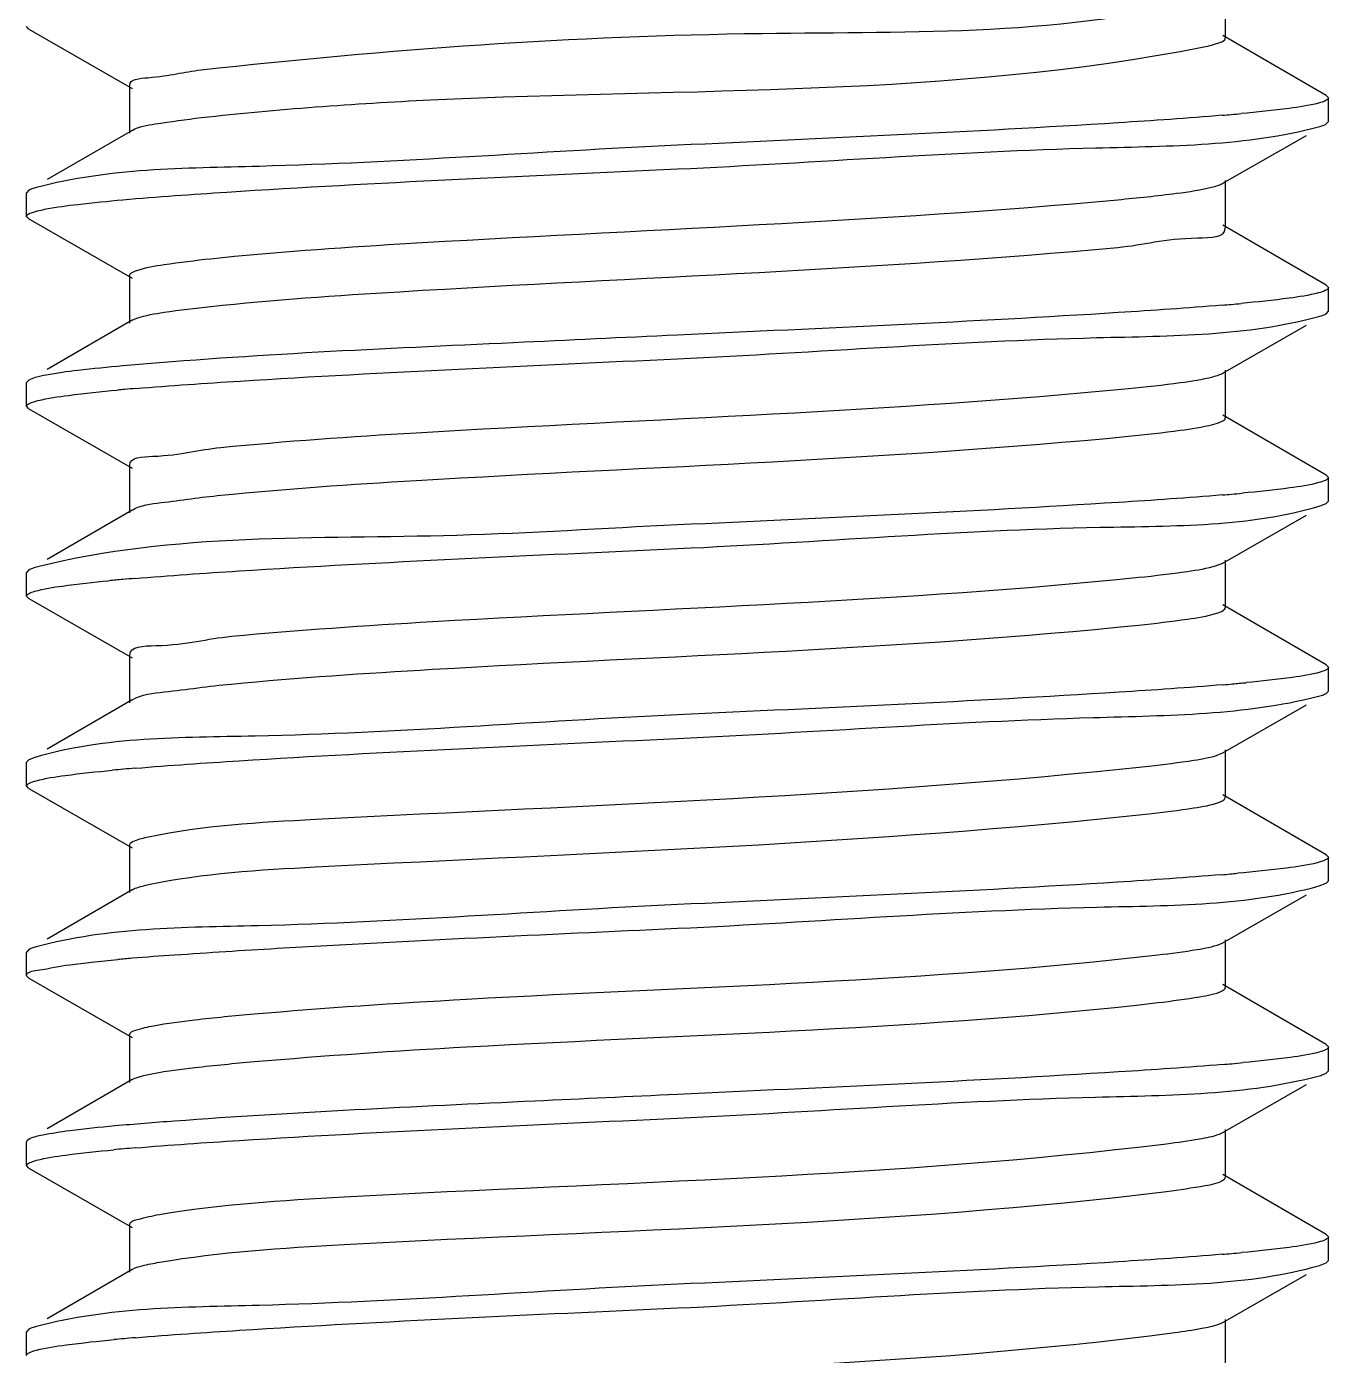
# Model space of a CAD drawing. Extents: x 1247970 to 1725648, y 860327 to 1277876.
# Drawn here: x 1322488.9 to 1322550, y 1199436.6 to 1199498.9 of the extents above; entities that cross this region are included whole.
import ezdxf

# ---------------------------------------------------------------- set-up
doc = ezdxf.new("R2010")
doc.units = 0
doc.header["$LTSCALE"] = 1000
doc.header["$MEASUREMENT"] = 0
doc.layers.get('0').update_dxf_attribs({"color": 254})
doc.layers.add('TK', color=4, linetype='Continuous')

# ---------------------------------------------------------------- blocks, each defined once
blk = doc.blocks.new('A$C7BF01818')
at = {"linetype": 'Continuous'}
for p, q in [((1881.416, 6008.883), (1881.416, 6011.123)), ((1825.268, 6009.319), (1825.168, 6009.434)), ((1825.268, 6009.319), (1830.123, 6006.533)), ((1886.154, 6006.205), (1881.3, 6009.018)), ((1830.004, 6006.669), (1830.004, 6004.429)), ((1886.154, 6006.205), (1886.252, 6006.091)), ((1886.252, 6004.98), (1886.252, 6006.091)), ((1886.152, 6004.865), (1886.252, 6004.98)), ((1830.12, 6004.564), (1826.129, 6002.251)), ((1881.298, 6002.079), (1885.217, 6004.328)), ((1881.416, 5999.975), (1881.416, 6002.215)), ((1825.266, 6001.751), (1825.168, 6001.637)), ((1825.168, 6000.526), (1825.168, 6001.637)), ((1825.268, 6000.411), (1825.168, 6000.526)), ((1825.268, 6000.411), (1830.123, 5997.624)), ((1886.154, 5997.297), (1881.3, 6000.11)), ((1830.004, 5997.761), (1830.004, 5995.521)), ((1886.154, 5997.297), (1886.252, 5997.183)), ((1886.252, 5996.072), (1886.252, 5997.183)), ((1830.12, 5995.656), (1826.129, 5993.343)), ((1830.12, 5995.656), (1830.334, 5995.749)), ((1886.152, 5995.957), (1886.252, 5996.072)), ((1881.298, 5993.17), (1885.217, 5995.42)), ((1881.416, 5991.067), (1881.416, 5993.307)), ((1825.266, 5992.843), (1825.168, 5992.729)), ((1825.168, 5991.618), (1825.168, 5992.729)), ((1825.268, 5991.503), (1825.168, 5991.618)), ((1825.268, 5991.503), (1830.123, 5988.716)), ((1886.154, 5988.389), (1881.3, 5991.202)), ((1830.004, 5988.853), (1830.004, 5986.613)), ((1886.154, 5988.389), (1886.252, 5988.275)), ((1886.252, 5987.164), (1886.252, 5988.275)), ((1885.87, 5986.939), (1886.151, 5987.049)), ((1886.152, 5987.049), (1886.252, 5987.164)), ((1830.12, 5986.748), (1826.129, 5984.434)), ((1881.298, 5984.262), (1885.217, 5986.512)), ((1881.416, 5982.159), (1881.416, 5984.399)), ((1825.266, 5983.935), (1825.168, 5983.822)), ((1825.168, 5982.71), (1825.168, 5983.821)), ((1881.006, 5984.145), (1881.297, 5984.262)), ((1825.268, 5982.595), (1825.168, 5982.709)), ((1825.268, 5982.595), (1830.123, 5979.808)), ((1886.154, 5979.481), (1881.3, 5982.294)), ((1830.004, 5979.945), (1830.004, 5977.705)), ((1886.154, 5979.481), (1886.252, 5979.367)), ((1886.252, 5978.256), (1886.252, 5979.367)), ((1886.152, 5978.141), (1886.252, 5978.255)), ((1830.12, 5977.84), (1826.129, 5975.526)), ((1881.298, 5975.354), (1885.217, 5977.604)), ((1825.266, 5975.027), (1825.168, 5974.912)), ((1825.554, 5975.138), (1825.267, 5975.027)), ((1881.147, 5975.285), (1881.297, 5975.354)), ((1881.416, 5973.251), (1881.416, 5975.491)), ((1825.168, 5973.802), (1825.168, 5974.913)), ((1825.268, 5973.687), (1825.168, 5973.802)), ((1825.268, 5973.687), (1830.123, 5970.9)), ((1886.154, 5970.573), (1881.3, 5973.386)), ((1830.004, 5971.037), (1830.004, 5968.797)), ((1886.154, 5970.573), (1886.252, 5970.458)), ((1886.252, 5969.347), (1886.252, 5970.459)), ((1830.12, 5968.932), (1826.129, 5966.618)), ((1885.817, 5969.108), (1886.151, 5969.233)), ((1886.152, 5969.233), (1886.252, 5969.347)), ((1881.298, 5966.446), (1885.217, 5968.696)), ((1881.155, 5966.38), (1881.298, 5966.446)), ((1881.416, 5964.343), (1881.416, 5966.582)), ((1825.266, 5966.119), (1825.168, 5966.005)), ((1825.168, 5964.893), (1825.168, 5966.005)), ((1825.268, 5964.779), (1825.168, 5964.893)), ((1825.268, 5964.779), (1830.123, 5961.992)), ((1886.154, 5961.665), (1881.3, 5964.478)), ((1830.004, 5962.128), (1830.004, 5959.889)), ((1886.154, 5961.665), (1886.252, 5961.551)), ((1886.252, 5960.439), (1886.252, 5961.551)), ((1886.152, 5960.325), (1886.252, 5960.439)), ((1830.12, 5960.024), (1826.129, 5957.71)), ((1881.298, 5957.538), (1885.217, 5959.788)), ((1881.416, 5955.435), (1881.416, 5957.674)), ((1825.168, 5955.985), (1825.168, 5957.097)), ((1825.196, 5957.157), (1825.169, 5957.097)), ((1825.266, 5957.21), (1825.196, 5957.157)), ((1881.134, 5957.464), (1881.298, 5957.538)), ((1825.268, 5955.87), (1825.168, 5955.985)), ((1825.268, 5955.87), (1830.123, 5953.084)), ((1886.154, 5952.756), (1881.3, 5955.57)), ((1830.004, 5953.22), (1830.004, 5950.981)), ((1886.154, 5952.756), (1886.252, 5952.643)), ((1886.252, 5951.531), (1886.252, 5952.643)), ((1885.835, 5951.297), (1886.151, 5951.416)), ((1886.152, 5951.416), (1886.252, 5951.532)), ((1830.12, 5951.116), (1826.129, 5948.802)), ((1881.298, 5948.63), (1885.217, 5950.88)), ((1825.266, 5948.302), (1825.168, 5948.189)), ((1881.108, 5948.547), (1881.297, 5948.63)), ((1881.416, 5946.527), (1881.416, 5948.766)), ((1825.168, 5947.077), (1825.168, 5948.189))]:
    blk.add_line(p, q, dxfattribs=at)
for centre, radius, start, end in [((1871.024, 6126.218), 121.381, 274.84406, 275.04293), ((1872.566, 6108.772), 103.867, 275.04167, 275.30044), ((1871.025, 6117.294), 121.365, 274.84409, 275.04338), ((1872.576, 6099.751), 103.754, 275.04205, 275.30343), ((1839.212, 5884.967), 107.853, 95.02323, 95.20284), ((1840.714, 5867.832), 125.053, 94.77804, 95.02142), ((1871.048, 6108.128), 121.106, 274.84668, 275.04794), ((1872.664, 6089.868), 102.775, 275.04604, 275.32931), ((1838.394, 5885.102), 98.774, 95.06089, 95.44036), ((1840.493, 5861.486), 122.482, 94.80216, 95.06432), ((1871.154, 6097.997), 119.879, 274.85967, 275.06819), ((1873.044, 6076.784), 98.582, 275.06315, 275.44417), ((1838.747, 5872.319), 102.665, 95.04498, 95.33387), ((1840.589, 5851.467), 123.597, 94.79142, 95.04556), ((1870.915, 6091.829), 122.63, 274.8308, 275.02363), ((1872.198, 6077.226), 107.97, 275.02418, 275.19848), ((1839.958, 5849.975), 116.154, 94.85706, 95.19169), ((1844.333, 5797.629), 168.682, 94.15743, 94.8324), ((1871.07, 6081.145), 120.847, 274.84932, 275.05246), ((1872.751, 6062.182), 101.809, 275.04993, 275.35522), ((1838.852, 5853.331), 103.841, 95.04029, 95.30271), ((1840.612, 5833.381), 123.869, 94.78941, 95.04021), ((1871.031, 6072.685), 121.297, 274.84443, 275.04567), ((1872.624, 6054.68), 103.221, 275.04402, 275.31832), ((1838.888, 5844.031), 104.234, 95.03866, 95.2923), ((1840.62, 5824.377), 123.964, 94.78851, 95.03837)]:
    blk.add_arc(centre, radius, start, end, dxfattribs=at)
for points, knots in [([(1833.363, 6007.402), (1842.101, 6008.377), (1857.868, 6009.494), (1874.029, 6008.986), (1880.869, 6010.83)], [0, 0, 0, 0, 0.553766, 1, 1, 1, 1]), ([(1880.407, 6008.484), (1880.662, 6008.535), (1880.959, 6008.604), (1881.414, 6008.776), (1881.415, 6008.883)], [0, 0, 0, 0, 0.707367, 1, 1, 1, 1]), ([(1833.363, 6005.162), (1836.936, 6005.561), (1852.608, 6006.702), (1868.514, 6006.121), (1880.407, 6008.484)], [0, 0, 0, 0, 0.228668, 1, 1, 1, 1]), ([(1830.005, 6006.669), (1830.003, 6006.979), (1831.719, 6007.062), (1832.525, 6007.308), (1833.363, 6007.402)], [0, 0, 0, 0, 0.268573, 1, 1, 1, 1]), ([(1885.786, 6005.843), (1885.334, 6005.723), (1884.122, 6005.549), (1882.911, 6005.419), (1882.161, 6005.349)], [0, 0, 0, 0, 0.382664, 1, 1, 1, 1]), ([(1886.251, 6006.091), (1886.251, 6006.035), (1886.061, 6005.915), (1885.905, 6005.875), (1885.786, 6005.843)], [0, 0, 0, 0, 0.314669, 1, 1, 1, 1]), ([(1830.121, 6004.564), (1830.443, 6004.752), (1831.569, 6004.915), (1832.64, 6005.081), (1833.363, 6005.162)], [0, 0, 0, 0, 0.339136, 1, 1, 1, 1]), ([(1881.274, 6005.27), (1879.648, 6005.132), (1871.132, 6004.554), (1862.605, 6004.184), (1855.71, 6003.864)], [0, 0, 0, 0, 0.191226, 1, 1, 1, 1]), ([(1855.71, 6002.753), (1862.256, 6003.057), (1872.215, 6003.845), (1882.409, 6003.829), (1885.788, 6004.732)], [0, 0, 0, 0, 0.651993, 1, 1, 1, 1]), ([(1885.788, 6004.732), (1885.861, 6004.752), (1885.984, 6004.788), (1886.104, 6004.838), (1886.151, 6004.865)], [0, 0, 0, 0, 0.580442, 1, 1, 1, 1]), ([(1855.71, 6003.864), (1849.168, 6003.561), (1839.209, 6002.776), (1829.019, 6002.785), (1825.638, 6001.886)], [0, 0, 0, 0, 0.651772, 1, 1, 1, 1]), ([(1829.689, 6001.307), (1831.312, 6001.451), (1839.979, 6002.052), (1848.659, 6002.425), (1855.71, 6002.753)], [0, 0, 0, 0, 0.187473, 1, 1, 1, 1]), ([(1825.638, 6001.886), (1825.564, 6001.866), (1825.437, 6001.829), (1825.315, 6001.779), (1825.267, 6001.751)], [0, 0, 0, 0, 0.581922, 1, 1, 1, 1]), ([(1876.364, 6001.311), (1877.288, 6001.396), (1878.784, 6001.556), (1880.28, 6001.767), (1880.841, 6001.914)], [0, 0, 0, 0, 0.615543, 1, 1, 1, 1]), ([(1880.841, 6001.914), (1880.932, 6001.938), (1881.087, 6001.983), (1881.238, 6002.045), (1881.296, 6002.079)], [0, 0, 0, 0, 0.582396, 1, 1, 1, 1]), ([(1826.094, 6000.876), (1826.583, 6000.968), (1827.781, 6001.126), (1828.982, 6001.244), (1829.689, 6001.307)], [0, 0, 0, 0, 0.411944, 1, 1, 1, 1]), ([(1833.809, 5998.542), (1836.76, 5998.853), (1850.946, 5999.821), (1865.164, 6000.273), (1876.364, 6001.311)], [0, 0, 0, 0, 0.208702, 1, 1, 1, 1]), ([(1825.168, 6000.526), (1825.168, 6000.623), (1825.593, 6000.77), (1825.86, 6000.831), (1826.094, 6000.876)], [0, 0, 0, 0, 0.289124, 1, 1, 1, 1]), ([(1876.364, 5999.071), (1877.62, 5999.187), (1878.791, 5999.591), (1881.412, 5999.518), (1881.415, 5999.975)], [0, 0, 0, 0, 0.733932, 1, 1, 1, 1]), ([(1833.809, 5996.302), (1836.76, 5996.613), (1850.946, 5997.581), (1865.164, 5998.033), (1876.364, 5999.071)], [0, 0, 0, 0, 0.208702, 1, 1, 1, 1]), ([(1830.334, 5997.988), (1830.749, 5998.131), (1831.916, 5998.319), (1833.078, 5998.465), (1833.809, 5998.542)], [0, 0, 0, 0, 0.373581, 1, 1, 1, 1]), ([(1830.004, 5997.761), (1830.004, 5997.808), (1830.125, 5997.918), (1830.248, 5997.959), (1830.334, 5997.988)], [0, 0, 0, 0, 0.339635, 1, 1, 1, 1]), ([(1885.788, 5996.936), (1885.338, 5996.815), (1884.126, 5996.641), (1882.915, 5996.511), (1882.166, 5996.441)], [0, 0, 0, 0, 0.382463, 1, 1, 1, 1]), ([(1886.251, 5997.183), (1886.251, 5997.127), (1886.062, 5997.007), (1885.907, 5996.967), (1885.788, 5996.936)], [0, 0, 0, 0, 0.314928, 1, 1, 1, 1]), ([(1830.334, 5995.749), (1830.749, 5995.891), (1831.916, 5996.08), (1833.078, 5996.225), (1833.809, 5996.302)], [0, 0, 0, 0, 0.373581, 1, 1, 1, 1]), ([(1881.274, 5996.362), (1879.648, 5996.224), (1871.132, 5995.646), (1862.605, 5995.276), (1855.71, 5994.956)], [0, 0, 0, 0, 0.191218, 1, 1, 1, 1]), ([(1855.71, 5993.845), (1862.267, 5994.149), (1872.229, 5994.948), (1882.434, 5994.913), (1885.803, 5995.828)], [0, 0, 0, 0, 0.652793, 1, 1, 1, 1]), ([(1885.803, 5995.828), (1885.872, 5995.847), (1885.991, 5995.883), (1886.106, 5995.931), (1886.151, 5995.957)], [0, 0, 0, 0, 0.57868, 1, 1, 1, 1]), ([(1855.71, 5994.956), (1853.144, 5994.837), (1844.468, 5994.421), (1835.784, 5994.051), (1829.689, 5993.51)], [0, 0, 0, 0, 0.295707, 1, 1, 1, 1]), ([(1830.297, 5992.451), (1831.924, 5992.587), (1840.389, 5993.159), (1848.866, 5993.527), (1855.71, 5993.845)], [0, 0, 0, 0, 0.192377, 1, 1, 1, 1]), ([(1829.689, 5993.51), (1828.982, 5993.448), (1827.781, 5993.329), (1826.583, 5993.172), (1826.094, 5993.079)], [0, 0, 0, 0, 0.588056, 1, 1, 1, 1]), ([(1880.835, 5993.005), (1880.928, 5993.029), (1881.085, 5993.074), (1881.237, 5993.136), (1881.297, 5993.17)], [0, 0, 0, 0, 0.583228, 1, 1, 1, 1]), ([(1826.094, 5993.079), (1825.92, 5993.046), (1825.64, 5992.985), (1825.362, 5992.898), (1825.266, 5992.843)], [0, 0, 0, 0, 0.61655, 1, 1, 1, 1]), ([(1876.874, 5992.451), (1877.685, 5992.53), (1879.009, 5992.677), (1880.333, 5992.874), (1880.835, 5993.005)], [0, 0, 0, 0, 0.610557, 1, 1, 1, 1]), ([(1825.17, 5991.618), (1825.17, 5991.681), (1825.391, 5991.806), (1825.563, 5991.848), (1825.698, 5991.882)], [0, 0, 0, 0, 0.309932, 1, 1, 1, 1]), ([(1825.698, 5991.882), (1826.169, 5992), (1827.417, 5992.175), (1828.664, 5992.306), (1829.431, 5992.376)], [0, 0, 0, 0, 0.386679, 1, 1, 1, 1]), ([(1834.281, 5989.682), (1837.329, 5989.987), (1851.527, 5990.944), (1865.761, 5991.371), (1876.874, 5992.451)], [0, 0, 0, 0, 0.215291, 1, 1, 1, 1]), ([(1876.874, 5990.211), (1877.685, 5990.29), (1879.009, 5990.437), (1880.333, 5990.634), (1880.835, 5990.765)], [0, 0, 0, 0, 0.610557, 1, 1, 1, 1]), ([(1880.835, 5990.765), (1880.984, 5990.804), (1881.176, 5990.852), (1881.415, 5990.997), (1881.415, 5991.067)], [0, 0, 0, 0, 0.687082, 1, 1, 1, 1]), ([(1834.281, 5987.443), (1837.329, 5987.747), (1851.527, 5988.705), (1865.761, 5989.131), (1876.874, 5990.211)], [0, 0, 0, 0, 0.215291, 1, 1, 1, 1]), ([(1830.006, 5988.853), (1830.006, 5989.242), (1832.212, 5989.247), (1833.216, 5989.576), (1834.281, 5989.682)], [0, 0, 0, 0, 0.26672, 1, 1, 1, 1]), ([(1886.251, 5988.275), (1886.251, 5988.22), (1886.069, 5988.102), (1885.918, 5988.063), (1885.803, 5988.032)], [0, 0, 0, 0, 0.316377, 1, 1, 1, 1]), ([(1885.803, 5988.032), (1885.358, 5987.911), (1884.156, 5987.737), (1882.955, 5987.607), (1882.21, 5987.537)], [0, 0, 0, 0, 0.381449, 1, 1, 1, 1]), ([(1830.121, 5986.748), (1830.525, 5986.983), (1831.977, 5987.145), (1833.344, 5987.349), (1834.281, 5987.443)], [0, 0, 0, 0, 0.331589, 1, 1, 1, 1]), ([(1881.28, 5987.455), (1879.654, 5987.317), (1871.136, 5986.738), (1862.607, 5986.368), (1855.71, 5986.048)], [0, 0, 0, 0, 0.191156, 1, 1, 1, 1]), ([(1855.71, 5984.937), (1862.319, 5985.243), (1872.285, 5986.097), (1882.549, 5985.961), (1885.87, 5986.939)], [0, 0, 0, 0, 0.656471, 1, 1, 1, 1]), ([(1855.71, 5986.048), (1852.257, 5985.888), (1842.283, 5985.211), (1832.071, 5985.681), (1825.698, 5984.086)], [0, 0, 0, 0, 0.344793, 1, 1, 1, 1]), ([(1830.239, 5983.538), (1831.865, 5983.675), (1840.35, 5984.249), (1848.846, 5984.618), (1855.71, 5984.937)], [0, 0, 0, 0, 0.1919, 1, 1, 1, 1]), ([(1825.698, 5984.086), (1825.611, 5984.064), (1825.465, 5984.023), (1825.322, 5983.966), (1825.268, 5983.935)], [0, 0, 0, 0, 0.588338, 1, 1, 1, 1]), ([(1877.359, 5983.591), (1878.119, 5983.669), (1879.339, 5983.815), (1880.561, 5984.007), (1881.006, 5984.145)], [0, 0, 0, 0, 0.621315, 1, 1, 1, 1]), ([(1825.554, 5982.935), (1825.977, 5983.059), (1827.141, 5983.231), (1828.303, 5983.361), (1829.029, 5983.43)], [0, 0, 0, 0, 0.376708, 1, 1, 1, 1]), ([(1834.777, 5980.823), (1837.919, 5981.121), (1852.114, 5982.069), (1866.349, 5982.465), (1877.359, 5983.591)], [0, 0, 0, 0, 0.221908, 1, 1, 1, 1]), ([(1825.169, 5982.709), (1825.169, 5982.758), (1825.32, 5982.869), (1825.455, 5982.906), (1825.554, 5982.935)], [0, 0, 0, 0, 0.323017, 1, 1, 1, 1]), ([(1877.359, 5981.351), (1878.119, 5981.429), (1879.339, 5981.575), (1880.561, 5981.767), (1881.006, 5981.905)], [0, 0, 0, 0, 0.621315, 1, 1, 1, 1]), ([(1881.006, 5981.905), (1881.112, 5981.938), (1881.258, 5981.981), (1881.415, 5982.105), (1881.415, 5982.159)], [0, 0, 0, 0, 0.670993, 1, 1, 1, 1]), ([(1834.777, 5978.583), (1837.919, 5978.881), (1852.114, 5979.829), (1866.349, 5980.225), (1877.359, 5981.351)], [0, 0, 0, 0, 0.221908, 1, 1, 1, 1]), ([(1830.006, 5979.945), (1830.007, 5980.377), (1832.479, 5980.333), (1833.59, 5980.71), (1834.777, 5980.823)], [0, 0, 0, 0, 0.266234, 1, 1, 1, 1]), ([(1885.87, 5979.142), (1885.447, 5979.018), (1884.284, 5978.846), (1883.123, 5978.716), (1882.397, 5978.647)], [0, 0, 0, 0, 0.376399, 1, 1, 1, 1]), ([(1886.251, 5979.367), (1886.251, 5979.318), (1886.102, 5979.208), (1885.968, 5979.171), (1885.87, 5979.142)], [0, 0, 0, 0, 0.323394, 1, 1, 1, 1]), ([(1830.122, 5977.84), (1830.569, 5978.1), (1832.198, 5978.259), (1833.725, 5978.483), (1834.777, 5978.583)], [0, 0, 0, 0, 0.328521, 1, 1, 1, 1]), ([(1881.309, 5978.549), (1879.684, 5978.411), (1871.156, 5977.83), (1862.617, 5977.461), (1855.71, 5977.14)], [0, 0, 0, 0, 0.190908, 1, 1, 1, 1]), ([(1885.726, 5977.992), (1885.812, 5978.014), (1885.956, 5978.054), (1886.097, 5978.11), (1886.151, 5978.141)], [0, 0, 0, 0, 0.587118, 1, 1, 1, 1]), ([(1855.71, 5976.029), (1862.211, 5976.33), (1872.161, 5977.08), (1882.311, 5977.134), (1885.726, 5977.992)], [0, 0, 0, 0, 0.648916, 1, 1, 1, 1]), ([(1855.71, 5977.14), (1849.104, 5976.833), (1839.138, 5975.982), (1828.878, 5976.113), (1825.554, 5975.138)], [0, 0, 0, 0, 0.656269, 1, 1, 1, 1]), ([(1830.265, 5974.632), (1831.891, 5974.769), (1840.367, 5975.342), (1848.855, 5975.71), (1855.71, 5976.029)], [0, 0, 0, 0, 0.192101, 1, 1, 1, 1]), ([(1877.819, 5974.731), (1878.528, 5974.808), (1879.64, 5974.954), (1880.762, 5975.138), (1881.147, 5975.285)], [0, 0, 0, 0, 0.633929, 1, 1, 1, 1]), ([(1825.615, 5974.044), (1826.06, 5974.165), (1827.26, 5974.339), (1828.459, 5974.469), (1829.203, 5974.539)], [0, 0, 0, 0, 0.381361, 1, 1, 1, 1]), ([(1830.886, 5971.409), (1833.454, 5971.954), (1849.187, 5972.84), (1864.835, 5973.328), (1877.819, 5974.731)], [0, 0, 0, 0, 0.167382, 1, 1, 1, 1]), ([(1825.169, 5973.802), (1825.169, 5973.856), (1825.35, 5973.974), (1825.501, 5974.013), (1825.615, 5974.044)], [0, 0, 0, 0, 0.316582, 1, 1, 1, 1]), ([(1881.147, 5973.045), (1881.217, 5973.072), (1881.322, 5973.112), (1881.415, 5973.21), (1881.415, 5973.251)], [0, 0, 0, 0, 0.648638, 1, 1, 1, 1]), ([(1877.819, 5972.492), (1878.528, 5972.568), (1879.64, 5972.714), (1880.762, 5972.898), (1881.147, 5973.045)], [0, 0, 0, 0, 0.633929, 1, 1, 1, 1]), ([(1830.886, 5969.169), (1833.454, 5969.715), (1849.187, 5970.6), (1864.835, 5971.088), (1877.819, 5972.492)], [0, 0, 0, 0, 0.167382, 1, 1, 1, 1]), ([(1830.005, 5971.037), (1830.006, 5971.133), (1830.396, 5971.3), (1830.663, 5971.362), (1830.886, 5971.409)], [0, 0, 0, 0, 0.296977, 1, 1, 1, 1]), ([(1885.726, 5970.195), (1885.254, 5970.077), (1884.003, 5969.901), (1882.751, 5969.77), (1881.981, 5969.7)], [0, 0, 0, 0, 0.38627, 1, 1, 1, 1]), ([(1886.251, 5970.458), (1886.25, 5970.396), (1886.031, 5970.271), (1885.86, 5970.229), (1885.726, 5970.195)], [0, 0, 0, 0, 0.310032, 1, 1, 1, 1]), ([(1881.242, 5969.635), (1879.616, 5969.498), (1871.111, 5968.921), (1862.595, 5968.551), (1855.71, 5968.232)], [0, 0, 0, 0, 0.191465, 1, 1, 1, 1]), ([(1830.122, 5968.932), (1830.213, 5968.985), (1830.469, 5969.073), (1830.728, 5969.136), (1830.886, 5969.169)], [0, 0, 0, 0, 0.394637, 1, 1, 1, 1]), ([(1855.71, 5967.12), (1862.277, 5967.425), (1872.24, 5968.234), (1882.457, 5968.181), (1885.817, 5969.108)], [0, 0, 0, 0, 0.653526, 1, 1, 1, 1]), ([(1855.71, 5968.232), (1849.152, 5967.927), (1839.19, 5967.127), (1828.983, 5967.165), (1825.615, 5966.248)], [0, 0, 0, 0, 0.652889, 1, 1, 1, 1]), ([(1832.104, 5965.868), (1833.709, 5965.985), (1841.574, 5966.479), (1849.446, 5966.83), (1855.71, 5967.12)], [0, 0, 0, 0, 0.204221, 1, 1, 1, 1]), ([(1878.253, 5965.872), (1878.868, 5965.942), (1879.839, 5966.075), (1880.816, 5966.249), (1881.155, 5966.38)], [0, 0, 0, 0, 0.629936, 1, 1, 1, 1]), ([(1825.615, 5966.248), (1825.546, 5966.229), (1825.427, 5966.193), (1825.312, 5966.145), (1825.267, 5966.119)], [0, 0, 0, 0, 0.579335, 1, 1, 1, 1]), ([(1835.842, 5963.103), (1839.162, 5963.392), (1853.298, 5964.322), (1867.489, 5964.636), (1878.253, 5965.872)], [0, 0, 0, 0, 0.235233, 1, 1, 1, 1]), ([(1825.169, 5964.893), (1825.167, 5965.084), (1826.177, 5965.209), (1826.684, 5965.347), (1827.191, 5965.412)], [0, 0, 0, 0, 0.271306, 1, 1, 1, 1]), ([(1827.191, 5965.412), (1827.534, 5965.457), (1828.286, 5965.543), (1829.038, 5965.616), (1829.448, 5965.653)], [0, 0, 0, 0, 0.456934, 1, 1, 1, 1]), ([(1878.253, 5963.632), (1878.911, 5963.707), (1879.911, 5963.855), (1880.938, 5964.026), (1881.259, 5964.186)], [0, 0, 0, 0, 0.648918, 1, 1, 1, 1]), ([(1881.259, 5964.186), (1881.301, 5964.207), (1881.368, 5964.242), (1881.416, 5964.314), (1881.415, 5964.343)], [0, 0, 0, 0, 0.617796, 1, 1, 1, 1]), ([(1835.842, 5960.863), (1839.162, 5961.152), (1853.298, 5962.083), (1867.489, 5962.397), (1878.253, 5963.632)], [0, 0, 0, 0, 0.235233, 1, 1, 1, 1]), ([(1830.004, 5962.128), (1830.004, 5962.246), (1830.521, 5962.421), (1830.844, 5962.496), (1831.128, 5962.549)], [0, 0, 0, 0, 0.288603, 1, 1, 1, 1]), ([(1831.128, 5962.549), (1831.768, 5962.67), (1833.339, 5962.87), (1834.914, 5963.022), (1835.842, 5963.103)], [0, 0, 0, 0, 0.411548, 1, 1, 1, 1]), ([(1885.817, 5961.311), (1885.377, 5961.19), (1884.184, 5961.016), (1882.993, 5960.887), (1882.253, 5960.817)], [0, 0, 0, 0, 0.380543, 1, 1, 1, 1]), ([(1886.251, 5961.551), (1886.251, 5961.497), (1886.076, 5961.381), (1885.928, 5961.342), (1885.817, 5961.311)], [0, 0, 0, 0, 0.317782, 1, 1, 1, 1]), ([(1831.128, 5960.31), (1831.768, 5960.43), (1833.339, 5960.631), (1834.914, 5960.783), (1835.842, 5960.863)], [0, 0, 0, 0, 0.411548, 1, 1, 1, 1]), ([(1881.286, 5960.731), (1879.66, 5960.593), (1871.141, 5960.014), (1862.609, 5959.644), (1855.71, 5959.324)], [0, 0, 0, 0, 0.191097, 1, 1, 1, 1]), ([(1830.121, 5960.024), (1830.236, 5960.091), (1830.575, 5960.196), (1830.916, 5960.27), (1831.128, 5960.31)], [0, 0, 0, 0, 0.382474, 1, 1, 1, 1]), ([(1855.71, 5958.212), (1862.248, 5958.516), (1872.207, 5959.297), (1882.392, 5959.294), (1885.777, 5960.189)], [0, 0, 0, 0, 0.651499, 1, 1, 1, 1]), ([(1885.777, 5960.189), (1885.852, 5960.209), (1885.979, 5960.246), (1886.103, 5960.297), (1886.151, 5960.325)], [0, 0, 0, 0, 0.581659, 1, 1, 1, 1]), ([(1855.71, 5959.324), (1853.481, 5959.22), (1845.61, 5958.85), (1837.737, 5958.483), (1832.104, 5958.071)], [0, 0, 0, 0, 0.283223, 1, 1, 1, 1]), ([(1830.27, 5956.817), (1831.896, 5956.953), (1840.371, 5957.526), (1848.856, 5957.894), (1855.71, 5958.212)], [0, 0, 0, 0, 0.192166, 1, 1, 1, 1]), ([(1827.191, 5957.616), (1826.767, 5957.561), (1826.127, 5957.455), (1825.465, 5957.326), (1825.266, 5957.21)], [0, 0, 0, 0, 0.650471, 1, 1, 1, 1]), ([(1832.104, 5958.071), (1831.173, 5958.003), (1829.534, 5957.873), (1827.897, 5957.707), (1827.191, 5957.616)], [0, 0, 0, 0, 0.567626, 1, 1, 1, 1]), ([(1831.399, 5953.69), (1834.262, 5954.176), (1850.059, 5955.18), (1865.867, 5955.445), (1878.661, 5957.012)], [0, 0, 0, 0, 0.183885, 1, 1, 1, 1]), ([(1878.661, 5957.012), (1879.178, 5957.075), (1880.006, 5957.193), (1880.836, 5957.353), (1881.134, 5957.464)], [0, 0, 0, 0, 0.620942, 1, 1, 1, 1]), ([(1825.635, 5956.234), (1826.086, 5956.354), (1827.296, 5956.528), (1828.507, 5956.658), (1829.256, 5956.727)], [0, 0, 0, 0, 0.382716, 1, 1, 1, 1]), ([(1825.169, 5955.985), (1825.169, 5956.042), (1825.36, 5956.162), (1825.516, 5956.202), (1825.635, 5956.234)], [0, 0, 0, 0, 0.314689, 1, 1, 1, 1]), ([(1878.661, 5954.772), (1879.266, 5954.846), (1880.146, 5955.001), (1881.094, 5955.148), (1881.341, 5955.326)], [0, 0, 0, 0, 0.666962, 1, 1, 1, 1]), ([(1881.341, 5955.326), (1881.362, 5955.341), (1881.397, 5955.371), (1881.416, 5955.416), (1881.416, 5955.435)], [0, 0, 0, 0, 0.577194, 1, 1, 1, 1]), ([(1831.399, 5951.45), (1834.262, 5951.936), (1850.059, 5952.941), (1865.867, 5953.205), (1878.661, 5954.772)], [0, 0, 0, 0, 0.183885, 1, 1, 1, 1]), ([(1830.004, 5953.22), (1830.006, 5953.361), (1830.663, 5953.538), (1831.048, 5953.63), (1831.399, 5953.69)], [0, 0, 0, 0, 0.28375, 1, 1, 1, 1]), ([(1886.251, 5952.643), (1886.251, 5952.585), (1886.057, 5952.465), (1885.899, 5952.424), (1885.777, 5952.392)], [0, 0, 0, 0, 0.313899, 1, 1, 1, 1]), ([(1885.777, 5952.392), (1885.329, 5952.274), (1884.13, 5952.101), (1882.932, 5951.972), (1882.191, 5951.903)], [0, 0, 0, 0, 0.383778, 1, 1, 1, 1]), ([(1830.122, 5951.116), (1830.264, 5951.198), (1830.696, 5951.318), (1831.126, 5951.403), (1831.399, 5951.45)], [0, 0, 0, 0, 0.373195, 1, 1, 1, 1]), ([(1881.274, 5951.822), (1879.649, 5951.684), (1871.133, 5951.105), (1862.606, 5950.736), (1855.71, 5950.416)], [0, 0, 0, 0, 0.191175, 1, 1, 1, 1]), ([(1855.71, 5949.304), (1862.291, 5949.61), (1872.255, 5950.433), (1882.487, 5950.353), (1885.835, 5951.297)], [0, 0, 0, 0, 0.654451, 1, 1, 1, 1]), ([(1855.71, 5950.416), (1849.167, 5950.112), (1839.207, 5949.326), (1829.016, 5949.338), (1825.635, 5948.437)], [0, 0, 0, 0, 0.651841, 1, 1, 1, 1]), ([(1830.272, 5947.909), (1831.898, 5948.045), (1840.372, 5948.618), (1848.857, 5948.986), (1855.71, 5949.304)], [0, 0, 0, 0, 0.192188, 1, 1, 1, 1]), ([(1825.635, 5948.437), (1825.562, 5948.417), (1825.436, 5948.38), (1825.315, 5948.33), (1825.267, 5948.302)], [0, 0, 0, 0, 0.58162, 1, 1, 1, 1]), ([(1879.042, 5948.152), (1879.467, 5948.208), (1880.16, 5948.312), (1880.85, 5948.455), (1881.108, 5948.547)], [0, 0, 0, 0, 0.610485, 1, 1, 1, 1]), ([(1825.636, 5947.326), (1826.089, 5947.446), (1827.305, 5947.621), (1828.521, 5947.751), (1829.274, 5947.821)], [0, 0, 0, 0, 0.382614, 1, 1, 1, 1]), ([(1831.697, 5944.83), (1834.701, 5945.294), (1850.512, 5946.333), (1866.369, 5946.487), (1879.042, 5948.152)], [0, 0, 0, 0, 0.192077, 1, 1, 1, 1]), ([(1825.169, 5947.077), (1825.169, 5947.134), (1825.36, 5947.254), (1825.516, 5947.294), (1825.636, 5947.326)], [0, 0, 0, 0, 0.314588, 1, 1, 1, 1])]:
    blk.add_open_spline(points, degree=3, knots=knots, dxfattribs=at)

msp = doc.modelspace()

# ---------------------------------------------------------------- block references
at = {"layer": 'TK'}
msp.add_blockref('A$C7BF01818', (1320663.701, 1193489.485), dxfattribs=at)

doc.saveas('drawing.dxf')
